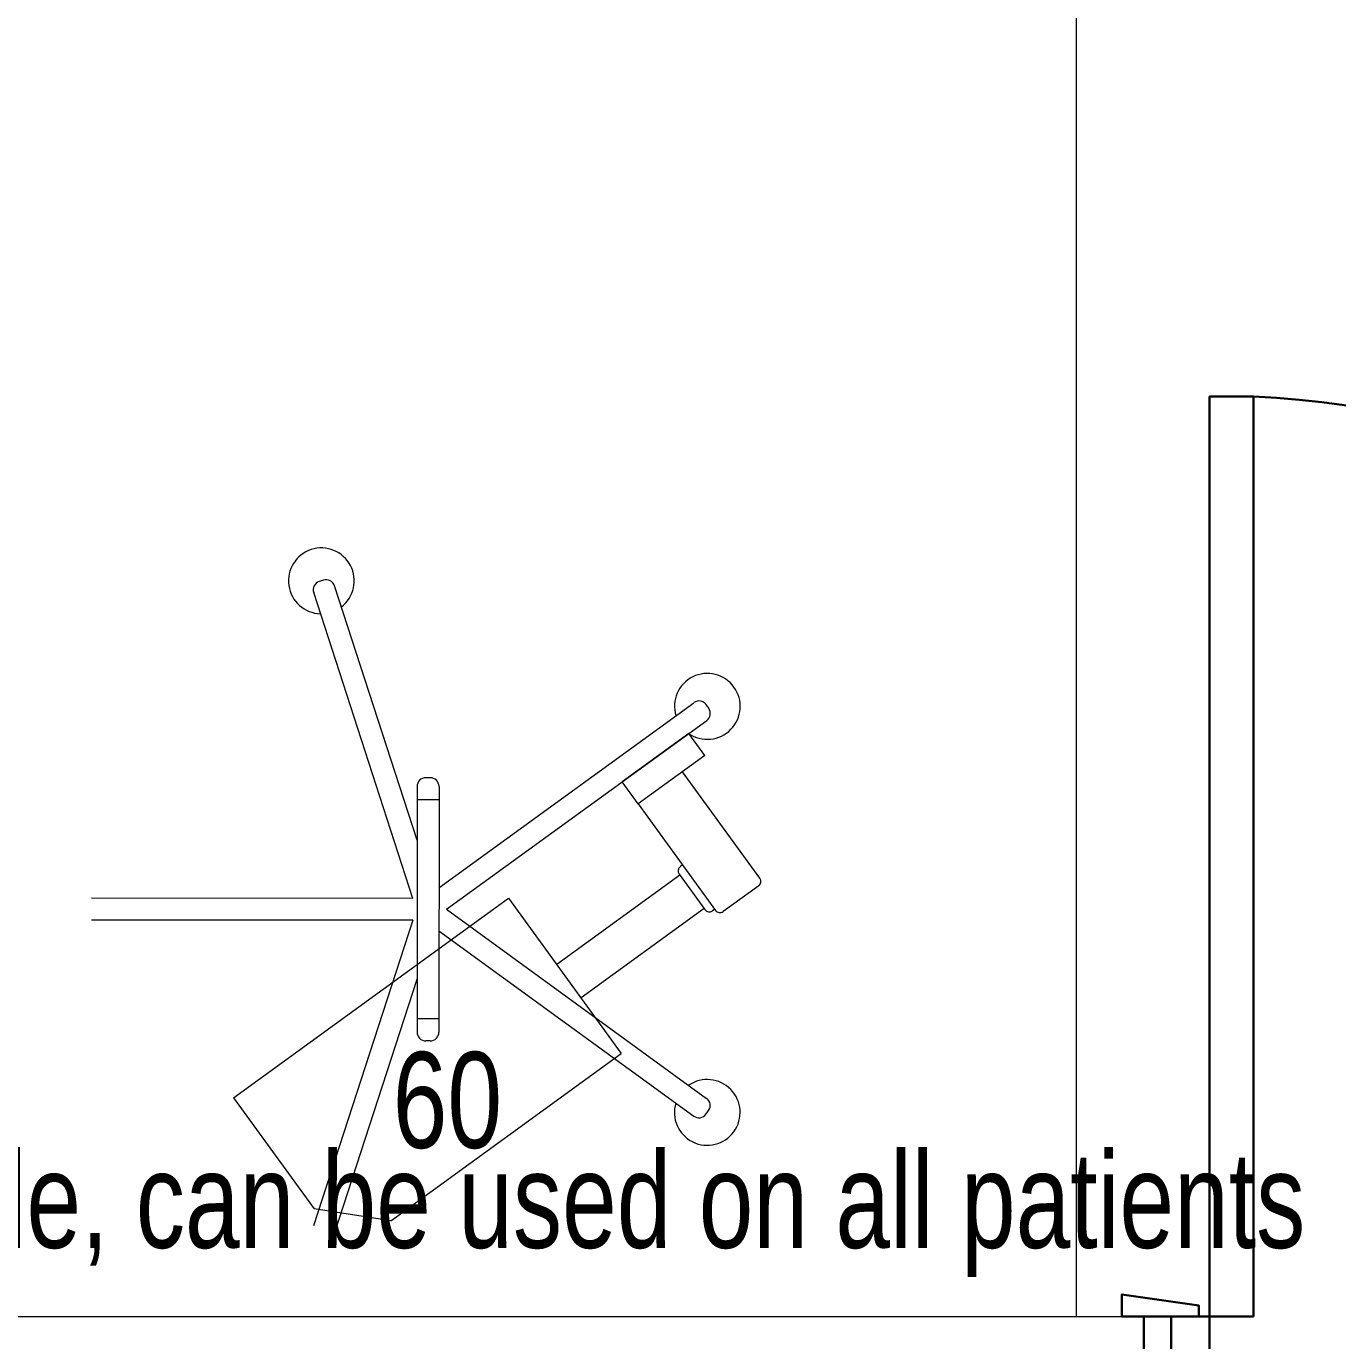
# Model space of a CAD drawing. Header units: millimetres. Extents: x 26027 to 581921, y 7230 to 233891.
# Drawn here: x 482198 to 483394, y 136738 to 137937 of the extents above; entities that cross this region are included whole.
import ezdxf

# ---------------------------------------------------------------- set-up
doc = ezdxf.new("R2010")
doc.units = ezdxf.units.MM
doc.header["$LTSCALE"] = 5
doc.linetypes.add('HIDDEN', pattern=[9.525, 6.35, -3.175])
doc.layers.get('0').update_dxf_attribs({"color": 252})
for name, color, linetype, lineweight in [('GE-ARCHITECTURAL_ELEMENTS', 8, 'Continuous', 30), ('Medical Equipment and Furniture', 252, 'Continuous', 0), ('Medical Equipment and Furniture1', 252, 'Continuous', 5), ('Walls', 252, 'Continuous', 5), ('Wooden Joinery', 252, 'Continuous', 5)]:
    doc.layers.add(name, color=color, linetype=linetype, lineweight=lineweight)
doc.styles.add('X3G_ENTITY_257CFD', font='swisscl.ttf', dxfattribs={"height": 200})

# ---------------------------------------------------------------- blocks, each defined once
blk = doc.blocks.new('A$C009F45C9')
at = {"layer": 'GE-ARCHITECTURAL_ELEMENTS'}
for p, q in [((844, -1650), (754, -1650)), ((844, -1670), (754, -1670)), ((724, -1690), (724, -1680)), ((744, -1690), (724, -1690)), ((744, -1690), (744, -1680)), ((884, -1690), (844, -1690)), ((844, -1700), (844, -1690)), ((854, -1690), (854, -1680)), ((874, -1690), (874, -1680)), ((884, -1700), (884, -1690)), ((724, -1750), (724, -1760)), ((744, -1750), (724, -1750)), ((744, -1750), (744, -1760)), ((844, -1740), (844, -1750)), ((884, -1750), (844, -1750)), ((854, -1750), (854, -1760)), ((874, -1750), (874, -1760)), ((884, -1740), (884, -1750)), ((844, -1770), (754, -1770)), ((844, -1790), (754, -1790))]:
    blk.add_line(p, q, dxfattribs=at)
for points in [[(75, -50), (85, -50), (95, 20), (75, 20)], [(-75, -60), (-85, -60), (-95, 10), (-75, 10)], [(75, -100), (914, -100), (914, -60), (75, -60)], [(75, -1700), (914, -1700), (914, -1740), (75, -1740)], [(75, -1700), (914, -1700), (914, -1740), (75, -1740)], [(-75, -1740), (-85, -1740), (-95, -1810), (-75, -1810)], [(75, -1750), (85, -1750), (95, -1820), (75, -1820)]]:
    blk.add_lwpolyline(points, close=True, dxfattribs=at)
for points in [[(75, -25), (-75, -25), (-75, 0), (75, 0), (75, -25)], [(75, -25), (75, -60), (35, -60), (35, -70), (-75, -70), (-75, -25), (75, -25)], [(75, -1775), (75, -1740), (35, -1740), (35, -1730), (-75, -1730), (-75, -1775), (75, -1775)], [(75, -1775), (-75, -1775), (-75, -1800), (75, -1800), (75, -1775)]]:
    blk.add_lwpolyline(points, dxfattribs=at)
for centre, radius, start, end in [((75, -60), 840, 270, 357.2706), ((75, -1740), 840, 2.7294, 90), ((754, -1680), 30, 90, 180), ((844, -1680), 30, 0, 90), ((754, -1680), 10, 90, 180), ((844, -1680), 10, 0, 90), ((754, -1760), 30, 180, 270), ((754, -1760), 10, 180, 270), ((844, -1760), 10, 270, 0), ((844, -1760), 30, 270, 0)]:
    blk.add_arc(centre, radius, start, end, dxfattribs=at)
blk = doc.blocks.new('HF12177-P')
for p, q in [((0, 0), (-0.1724, 0.2372)), ((0, 0), (0.1724, 0.2372)), ((-0.0196, -0.007), (-0.1885, 0.2255)), ((0.0196, -0.007), (0.1885, 0.2255)), ((-0.112, -0.007), (0.112, -0.007)), ((-0.1, -0.007), (-0.1, -0.027)), ((0.1, -0.007), (0.1, -0.027)), ((-0.12, -0.015), (-0.12, -0.019)), ((0.12, -0.015), (0.12, -0.019)), ((-0.0631, -0.027), (-0.2951, -0.1024)), ((-0.01, -0.0308), (-0.2889, -0.1214)), ((-0.112, -0.027), (0.112, -0.027)), ((-0.01, -0.0308), (-0.01, -0.324)), ((0.01, -0.0308), (0.01, -0.324)), ((0.01, -0.0308), (0.2889, -0.1214)), ((0.0631, -0.027), (0.2951, -0.1024))]:
    blk.add_line(p, q)
for centre, radius, start, end in [((-0.1852, 0.2378), 0.03, 325.4712, 286.5288), ((0.1852, 0.2378), 0.03, 253.4712, 214.5288), ((-0.1788, 0.2325), 0.008, 36, 125.6267), ((0.1788, 0.2325), 0.008, 54.3733, 144), ((-0.1821, 0.2302), 0.008, 126.3733, 216), ((0, -0.017), 0.315, 125.6267, 126.3733), ((0, -0.017), 0.315, 53.6267, 54.3733), ((0.1821, 0.2302), 0.008, 324, 53.6267), ((-0.112, -0.015), 0.008, 90, 180), ((0.112, -0.015), 0.008, 0, 90), ((-0.112, -0.019), 0.008, 180, 270), ((0.112, -0.019), 0.008, 270, 0), ((-0.2996, -0.1144), 0.03, 37.4712, 358.5288), ((-0.2926, -0.11), 0.008, 108, 197.6267), ((0, -0.017), 0.315, 197.6267, 198.3733), ((-0.2914, -0.1138), 0.008, 198.3733, 288)]:
    blk.add_arc(centre, radius, start, end)
blk = doc.blocks.new('MONITOR ARM PLAN')
at = {"color": 8, "linetype": 'HIDDEN'}
for p, q in [((0.025, -0.49375, 0), (0.025, -0.18375, 0)), ((0.025, -0.18375, 0), (0.2, -0.18375, 0)), ((0.2, -0.44375, 0), (0.2, -0.18375, 0)), ((0.2, -0.44375, 0), (0.15, -0.49375, 0)), ((0.025, -0.49375, 0), (0.15, -0.49375, 0))]:
    blk.add_line(p, q, dxfattribs=at)
at = {"layer": 'Medical Equipment and Furniture1'}
for p, q in [((0.025, 0.0375), (0, 0.0375)), ((0, 0.0375), (0, -0.0375)), ((0.025, 0.0375), (0.025, -0.0375)), ((0.145, 0.0125), (0.025, 0.0125)), ((0.15, 0.0075), (0.15, -0.0325)), ((0.025, -0.0375), (0, -0.0375)), ((0.025, -0.0375), (0.145, -0.0375)), ((0.09375, -0.0375), (0.09375, -0.04)), ((0.09875, -0.045), (0.13875, -0.045)), ((0.1, -0.045), (0.1, -0.18375)), ((0.1375, -0.045), (0.1375, -0.18375)), ((0.14375, -0.0375), (0.14375, -0.04))]:
    blk.add_line(p, q, dxfattribs=at)
for centre, start, end in [((0.145, 0.0075, 0), 0, 90), ((0.145, -0.0325), 270, 0), ((0.09875, -0.04), 180, 270), ((0.13875, -0.04), 270, 360)]:
    blk.add_arc(centre, 0.005, start, end, dxfattribs=at)

msp = doc.modelspace()

# ---------------------------------------------------------------- linework, layer by layer
at = {"layer": 'Medical Equipment and Furniture'}
msp.add_line((483155.8, 139260.3, 2.4), (483155.8, 136760.3, 2.4), dxfattribs=at)
msp.add_line((483155.8, 139260.3, 2.4), (483155.8, 136760.3, 2.4), dxfattribs=at)
at = {"layer": 'Walls'}
msp.add_line((483217.6, 136610.3, 0), (483217.6, 136760.3, 0), dxfattribs=at)
at = {"layer": 'Walls', "elevation": 2.4}
msp.add_lwpolyline([(474665.8, 141876.6), (474665.8, 136760.3), (483197.6, 136760.3)], dxfattribs=at)

# ---------------------------------------------------------------- block references
at = {"layer": 'Medical Equipment and Furniture', "extrusion": (-1.92689e-13, -1.39405e-12, -1), "xscale": -1000, "yscale": 1000, "zscale": -1000, "rotation": 90.01496832471715}
msp.add_blockref('HF12177-P', (-482581.5, 137131.6, -2.4), dxfattribs=at)
at = {"layer": 'Medical Equipment and Furniture', "xscale": 1000, "yscale": 1000, "zscale": 1000, "rotation": 305.9850316752795}
msp.add_blockref('MONITOR ARM PLAN', (482772, 137270, 2.4), dxfattribs=at)
at = {"layer": 'Wooden Joinery', "rotation": 89.99999999999993}
msp.add_blockref('A$C009F45C9', (483217.6, 136685.3, 0), dxfattribs=at)

# ---------------------------------------------------------------- texts
at = {"layer": 'Medical Equipment and Furniture', "insert": (482582.2, 137001.4, 2.4), "char_height": 87.47, "attachment_point": 2, "style": 'X3G_ENTITY_257CFD'}
msp.add_mtext('60', dxfattribs=at)
at = {"layer": 'Medical Equipment and Furniture', "insert": (482567.2, 136910.2, 2.4), "char_height": 87.473, "width": 3260.537, "attachment_point": 2, "style": 'X3G_ENTITY_257CFD'}
msp.add_mtext('60 is mobile, can be used on all patients', dxfattribs=at)

doc.saveas('drawing.dxf')
